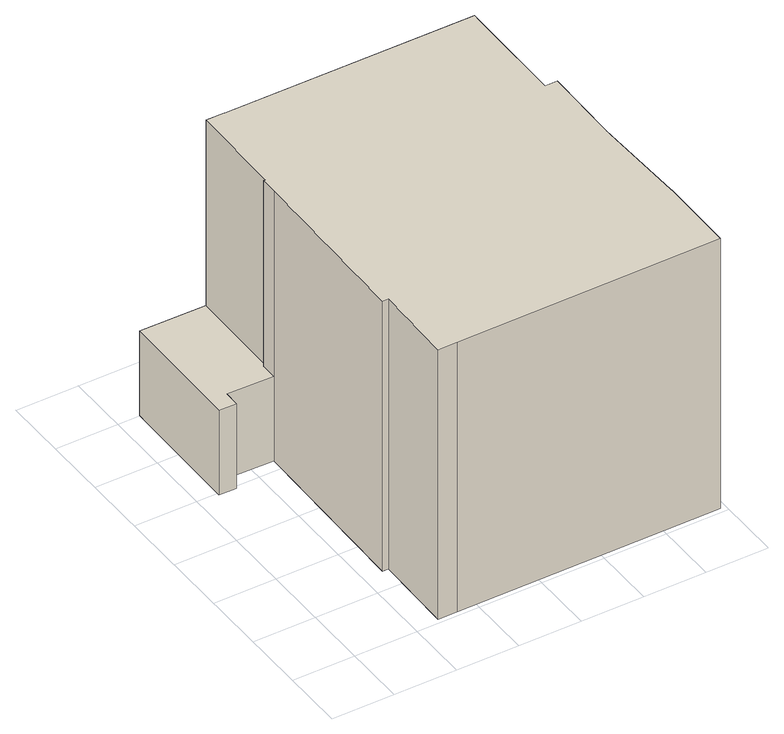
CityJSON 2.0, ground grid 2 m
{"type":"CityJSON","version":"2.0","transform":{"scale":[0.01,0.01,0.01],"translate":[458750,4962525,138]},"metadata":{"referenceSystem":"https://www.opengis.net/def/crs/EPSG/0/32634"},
"CityObjects":{
"building1":{"type":"Building","children":["building1-1"],"geometry":[{"type":"Solid","lod":"1","boundaries":[[[[0,1,2,3,4,5,6,7,8,9,10,11,12,13,14,15,16,17]],[[18,19,20,21,22,23,24,25,26,27,28,29,30,31,32,33,34,35]],[[15,18,35,16]],[[14,19,18,15]],[[13,20,19,14]],[[12,21,20,13]],[[11,22,21,12]],[[10,23,22,11]],[[9,24,23,10]],[[8,25,24,9]],[[7,26,25,8]],[[6,27,26,7]],[[5,28,27,6]],[[4,29,28,5]],[[3,30,29,4]],[[2,31,30,3]],[[1,32,31,2]],[[0,33,32,1]],[[17,34,33,0]],[[16,35,34,17]]]]}]},
"building1-1":{"type":"BuildingPart","parents":["building1"],"geometry":[{"type":"Solid","lod":"1","boundaries":[[[[14,36,37,38,39,17,16,15]],[[40,41,42,43,44,45,46,47]],[[17,40,47,16]],[[39,41,40,17]],[[38,42,41,39]],[[37,43,42,38]],[[36,44,43,37]],[[14,45,44,36]],[[15,46,45,14]],[[16,47,46,15]]]]}]}
},
"vertices":[
[342,1201,10],[343,1200,10],[1143,1199,10],[1142,1178,10],[1139,837,10],[1179,837,10],[1174,579,10],[1184,272,10],[1185,264,10],[1183,17,10],[337,14,10],[276,14,10],[281,274,10],[262,274,10],[272,839,10],[273,893,10],[279,892,10],[283,1201,10],[273,893,940],[272,839,940],[262,274,940],[281,274,940],[276,14,940],[337,14,940],[1183,17,940],[1185,264,940],[1184,272,940],[1174,579,940],[1179,837,940],[1139,837,940],[1142,1178,940],[1143,1199,940],[343,1200,940],[342,1201,940],[283,1201,940],[279,892,940],
[123,842,10],[122,792,10],[66,793,10],[71,1203,10],[283,1201,301],[71,1203,301],[66,793,301],[122,792,301],[123,842,301],[272,839,301],[273,893,301],[279,892,301]
]}
